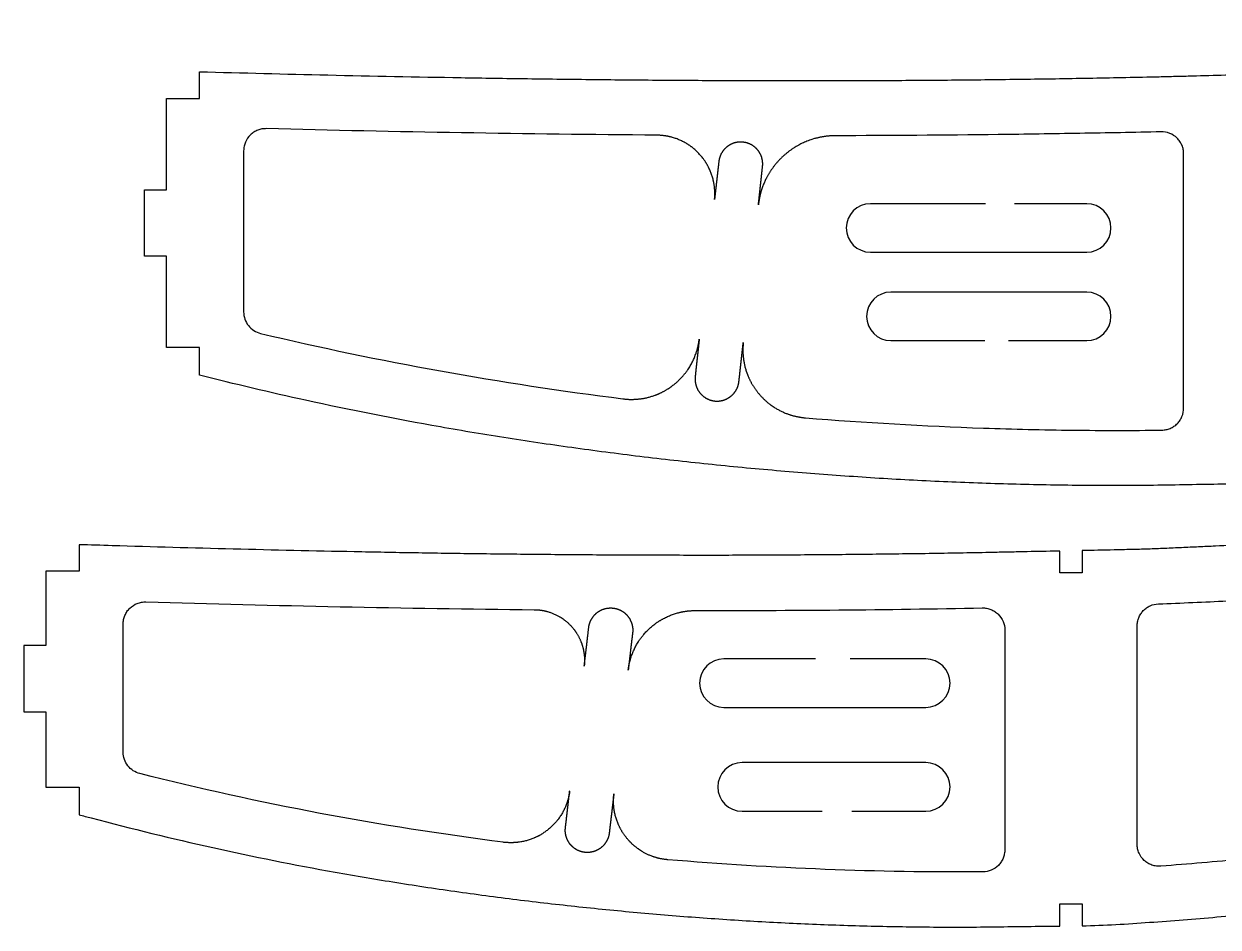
# Model space of a CAD drawing. Header units: millimetres. Extents: x 1866 to 2856, y 1409 to 1498.
# Drawn here: x 1865.8 to 1974, y 1414 to 1495.9 of the extents above; entities that cross this region are included whole.
import ezdxf

# ---------------------------------------------------------------- set-up
doc = ezdxf.new("R2010")
doc.units = ezdxf.units.MM
doc.layers.add('1.5mm轻木', color=30, linetype='Continuous')

msp = doc.modelspace()

# ---------------------------------------------------------------- linework, layer by layer
at = {"layer": '1.5mm轻木'}
for points in [[(1952.94, 1479.61), (1942.5, 1479.61, 1), (1942.5, 1475.21), (1962.1, 1475.21, 1), (1962.1, 1479.61), (1955.57, 1479.61)], [(1955, 1467.19), (1962.1, 1467.19, 1), (1962.1, 1471.59), (1944.35, 1471.59, 1), (1944.35, 1467.19), (1952.88, 1467.19)], [(1937.52, 1438.34), (1929.21, 1438.34, 1), (1929.21, 1433.94), (1947.51, 1433.94, 1), (1947.51, 1438.34), (1940.67, 1438.34)], [(1940.82, 1424.53), (1947.51, 1424.53, 1), (1947.51, 1428.93), (1930.86, 1428.93, 1), (1930.86, 1424.53), (1938.13, 1424.53)]]:
    msp.add_lwpolyline(points, format="xyb", dxfattribs=at)
at = {"layer": '1.5mm轻木', "linetype": 'Continuous', "lineweight": 25}
for points, knots in [([(1975.89, 1454.19), (1975.89, 1454.85), (1975.89, 1455.52), (1975.89, 1456.19), (1976.56, 1456.19), (1977.23, 1456.19), (1977.89, 1456.19), (1977.89, 1455.53), (1977.89, 1454.86), (1977.89, 1454.2), (1979.01, 1454.25), (1981.25, 1454.37), (1984.6, 1454.61), (1987.95, 1454.87), (1991.3, 1455.14), (1994.64, 1455.46), (1997.98, 1455.82), (2001.32, 1456.23), (2005.75, 1456.82), (2011.28, 1457.68), (2016.78, 1458.69), (2021.16, 1459.6), (2024.44, 1460.33), (2027.7, 1461.11), (2030.95, 1461.95), (2034.18, 1462.84), (2037.4, 1463.78), (2040.59, 1464.79), (2043.77, 1465.86), (2046.92, 1467.01), (2050.04, 1468.24), (2053.12, 1469.55), (2056.16, 1470.97), (2059.14, 1472.5), (2062.05, 1474.15), (2064.9, 1475.91), (2067.21, 1477.48), (2069.01, 1478.81), (2070.33, 1479.83), (2071.63, 1480.9), (2072.88, 1482.01), (2073.9, 1482.97), (2074.69, 1483.75), (2075.28, 1484.35), (2075.86, 1484.95), (2076.42, 1485.57), (2076.96, 1486.21), (2077.47, 1486.88), (2077.85, 1487.47), (2078.12, 1487.96), (2078.3, 1488.33), (2078.43, 1488.66), (2078.51, 1488.92), (2078.57, 1489.13), (2078.62, 1489.33), (2078.66, 1489.6), (2078.7, 1489.95), (2078.7, 1490.3), (2078.68, 1490.58), (2078.65, 1490.79), (2078.62, 1490.99), (2078.57, 1491.2), (2078.51, 1491.39), (2078.42, 1491.58), (2078.33, 1491.77), (2078.24, 1491.96), (2078.14, 1492.14), (2078.02, 1492.32), (2077.9, 1492.49), (2077.73, 1492.7), (2077.41, 1493.07), (2077, 1493.45), (2076.56, 1493.8), (2076.1, 1494.12), (2075.5, 1494.48), (2074.49, 1494.94), (2073.14, 1495.32), (2071.47, 1495.54), (2069.81, 1495.7), (2068.13, 1495.81), (2066.46, 1495.88), (2064.79, 1495.92), (2063.11, 1495.92), (2061.44, 1495.9), (2059.76, 1495.85), (2058.09, 1495.78), (2056.41, 1495.71), (2054.74, 1495.63), (2053.07, 1495.55), (2050.83, 1495.44), (2048.05, 1495.28), (2044.7, 1495.08), (2041.36, 1494.86), (2038.01, 1494.63), (2034.67, 1494.4), (2031.32, 1494.16), (2027.98, 1493.93), (2024.63, 1493.71), (2021.28, 1493.49), (2017.94, 1493.27), (2014.59, 1493.07), (2010.12, 1492.8), (2005.65, 1492.54), (2001.18, 1492.31), (1997.83, 1492.14), (1994.48, 1491.97), (1991.68, 1491.84), (1989.44, 1491.75), (1987.76, 1491.67), (1986.09, 1491.6), (1984.41, 1491.54), (1982.73, 1491.48), (1980.56, 1491.42), (1978.94, 1491.38), (1977.89, 1491.35), (1977.89, 1490.68), (1977.89, 1490.02), (1977.89, 1489.35), (1977.23, 1489.35), (1976.56, 1489.35), (1975.89, 1489.35), (1975.89, 1490), (1975.89, 1490.65), (1975.89, 1491.31), (1975.49, 1491.3), (1974.08, 1491.26), (1972.18, 1491.21), (1970.17, 1491.16), (1968.17, 1491.11), (1965.66, 1491.06), (1962.65, 1491), (1958.64, 1490.93), (1953.62, 1490.86), (1947.6, 1490.8), (1941.57, 1490.77), (1935.55, 1490.76), (1929.52, 1490.78), (1923.49, 1490.81), (1917.45, 1490.87), (1911.42, 1490.94), (1903.37, 1491.07), (1893.46, 1491.26), (1885.56, 1491.47), (1881.68, 1491.57), (1881.68, 1490.77), (1881.68, 1489.96), (1881.68, 1489.16), (1880.68, 1489.16), (1879.68, 1489.16), (1878.68, 1489.16), (1878.68, 1486.39), (1878.68, 1483.62), (1878.68, 1480.85), (1878.02, 1480.85), (1877.35, 1480.85), (1876.68, 1480.85), (1876.68, 1478.85), (1876.68, 1476.85), (1876.68, 1474.85), (1877.35, 1474.85), (1878.02, 1474.85), (1878.68, 1474.85), (1878.68, 1472.09), (1878.68, 1469.33), (1878.68, 1466.57), (1879.68, 1466.57), (1880.68, 1466.57), (1881.68, 1466.57), (1881.68, 1465.73), (1881.68, 1464.9), (1881.68, 1464.07), (1884.88, 1463.25), (1892.12, 1461.53), (1901.46, 1459.69), (1909.65, 1458.32), (1915.8, 1457.42), (1921.98, 1456.62), (1928.16, 1455.93), (1934.36, 1455.35), (1940.57, 1454.87), (1945.74, 1454.55), (1949.89, 1454.36), (1954.04, 1454.2), (1958.18, 1454.1), (1962.33, 1454.05), (1965.45, 1454.05), (1968.56, 1454.07), (1971.67, 1454.13), (1974.11, 1454.17), (1975.52, 1454.18), (1975.89, 1454.19)], [0, 0, 0, 0, 1, 1, 1, 2, 2, 2, 3, 3, 3, 3.008251, 3.016501, 3.024752, 3.033003, 3.041254, 3.049504, 3.057755, 3.066006, 3.082507, 3.099009, 3.10726, 3.11551, 3.123761, 3.132012, 3.140263, 3.148513, 3.156764, 3.165015, 3.173266, 3.181516, 3.189767, 3.198018, 3.206269, 3.214519, 3.22277, 3.231021, 3.235146, 3.239272, 3.243397, 3.247522, 3.251648, 3.25371, 3.255773, 3.257836, 3.259898, 3.261961, 3.264024, 3.266086, 3.267118, 3.268149, 3.26918, 3.269696, 3.270212, 3.270728, 3.271243, 3.272275, 3.273306, 3.273822, 3.274337, 3.274853, 3.275369, 3.275884, 3.2764, 3.276916, 3.277431, 3.277947, 3.278463, 3.278978, 3.279494, 3.280525, 3.282588, 3.283619, 3.284651, 3.286713, 3.288776, 3.292901, 3.297027, 3.301152, 3.305277, 3.309403, 3.313528, 3.317654, 3.321779, 3.325904, 3.33003, 3.334155, 3.33828, 3.342406, 3.346531, 3.354782, 3.363033, 3.371283, 3.379534, 3.387785, 3.396036, 3.404286, 3.412537, 3.420788, 3.429039, 3.437289, 3.44554, 3.462042, 3.470292, 3.478543, 3.486794, 3.495045, 3.49917, 3.503295, 3.507421, 3.511546, 3.515671, 3.519797, 3.527539, 3.527539, 3.527539, 4.527539, 4.527539, 4.527539, 5.527539, 5.527539, 5.527539, 6.527539, 6.527539, 6.527539, 6.530514, 6.537888, 6.541575, 6.545262, 6.552637, 6.560011, 6.567385, 6.582134, 6.596882, 6.611631, 6.626379, 6.641128, 6.655876, 6.670625, 6.685373, 6.700122, 6.729619, 6.758047, 6.758047, 6.758047, 7.758047, 7.758047, 7.758047, 8.758047, 8.758047, 8.758047, 9.758047, 9.758047, 9.758047, 10.758047, 10.758047, 10.758047, 11.758047, 11.758047, 11.758047, 12.758047, 12.758047, 12.758047, 13.758047, 13.758047, 13.758047, 14.758047, 14.758047, 14.758047, 15.758047, 15.758047, 15.758047, 15.807667, 15.870167, 15.901417, 15.932667, 15.963917, 15.995167, 16.026417, 16.057667, 16.088917, 16.104542, 16.120167, 16.151417, 16.167042, 16.182667, 16.198292, 16.213917, 16.229542, 16.235126, 16.235126, 16.235126, 16.235126]), ([(1923.14, 1485.82), (1911.33, 1485.91), (1899.53, 1486.11), (1887.73, 1486.41), (1887.6, 1486.41), (1887.47, 1486.4), (1887.21, 1486.36), (1887.08, 1486.32), (1886.83, 1486.22), (1886.71, 1486.16), (1886.49, 1486.02), (1886.38, 1485.94), (1886.1, 1485.66), (1885.94, 1485.43), (1885.79, 1485.07), (1885.75, 1484.94), (1885.7, 1484.68), (1885.68, 1484.55), (1885.68, 1484.41), (1885.68, 1479.54), (1885.68, 1474.67), (1885.68, 1469.8), (1885.68, 1469.57), (1885.72, 1469.35), (1885.87, 1468.93), (1885.97, 1468.73), (1886.25, 1468.38), (1886.42, 1468.23), (1886.8, 1467.99), (1887, 1467.9), (1887.22, 1467.85), (1892.61, 1466.56), (1898.05, 1465.43), (1909, 1463.46), (1914.51, 1462.62), (1920.06, 1461.92)], [0, 0, 0, 0, 1, 1, 1, 1.125, 1.125, 1.25, 1.25, 1.375, 1.375, 1.5, 1.5, 1.75, 1.75, 1.875, 1.875, 2, 2, 2, 3, 3, 3, 3.25, 3.25, 3.5, 3.5, 3.75, 3.75, 4, 4, 4, 4.5, 4.5, 5, 5, 5, 5]), ([(1936.61, 1460.19), (1941.99, 1459.76), (1947.37, 1459.45), (1955.45, 1459.17), (1958.14, 1459.1), (1962.18, 1459.06), (1963.53, 1459.05), (1966.22, 1459.05), (1967.57, 1459.06), (1968.92, 1459.08), (1969.05, 1459.08), (1969.18, 1459.1), (1969.43, 1459.15), (1969.56, 1459.19), (1969.8, 1459.29), (1969.91, 1459.35), (1970.12, 1459.5), (1970.23, 1459.58), (1970.41, 1459.77), (1970.49, 1459.87), (1970.63, 1460.09), (1970.69, 1460.2), (1970.84, 1460.56), (1970.89, 1460.82), (1970.89, 1461.08), (1970.89, 1468.76), (1970.89, 1476.44), (1970.89, 1484.13), (1970.89, 1484.26), (1970.88, 1484.39), (1970.83, 1484.65), (1970.79, 1484.78), (1970.68, 1485.02), (1970.62, 1485.14), (1970.47, 1485.36), (1970.39, 1485.46), (1970.1, 1485.74), (1969.87, 1485.89), (1969.38, 1486.08), (1969.11, 1486.13), (1968.85, 1486.13), (1967.62, 1486.1), (1966.39, 1486.07), (1963.93, 1486.02), (1962.7, 1486), (1959.01, 1485.94), (1956.55, 1485.9), (1949.17, 1485.81), (1944.25, 1485.78), (1939.34, 1485.77)], [0, 0, 0, 0, 0.5, 0.5, 0.75, 0.75, 0.875, 0.875, 1, 1, 1, 1.125, 1.125, 1.25, 1.25, 1.375, 1.375, 1.5, 1.5, 1.625, 1.625, 1.75, 1.75, 2, 2, 2, 3, 3, 3, 3.125, 3.125, 3.25, 3.25, 3.375, 3.375, 3.5, 3.5, 3.75, 3.75, 4, 4, 4, 4.125, 4.125, 4.25, 4.25, 4.5, 4.5, 5, 5, 5, 5]), ([(1870.76, 1424.21), (1870.76, 1425.05), (1870.76, 1425.88), (1870.76, 1426.71), (1869.76, 1426.71), (1868.76, 1426.71), (1867.76, 1426.71), (1867.76, 1428.99), (1867.76, 1431.26), (1867.76, 1433.54), (1867.09, 1433.54), (1866.43, 1433.54), (1865.76, 1433.54), (1865.76, 1435.54), (1865.76, 1437.54), (1865.76, 1439.54), (1866.43, 1439.54), (1867.09, 1439.54), (1867.76, 1439.54), (1867.76, 1441.79), (1867.76, 1444.04), (1867.76, 1446.28), (1868.76, 1446.28), (1869.76, 1446.28), (1870.76, 1446.28), (1870.76, 1447.09), (1870.76, 1447.89), (1870.76, 1448.69), (1871.76, 1448.66), (1876.42, 1448.52), (1884.73, 1448.28), (1893.88, 1448.08), (1901.19, 1447.94), (1906.68, 1447.86), (1912.16, 1447.8), (1917.65, 1447.75), (1923.14, 1447.73), (1928.62, 1447.72), (1934.11, 1447.74), (1939.59, 1447.78), (1944.16, 1447.83), (1947.81, 1447.88), (1950.56, 1447.93), (1952.84, 1447.97), (1954.67, 1448.01), (1956.49, 1448.05), (1958.16, 1448.08), (1959.38, 1448.1), (1959.68, 1448.11), (1959.68, 1447.46), (1959.68, 1446.8), (1959.68, 1446.15), (1960.34, 1446.15), (1961.01, 1446.15), (1961.68, 1446.15), (1961.68, 1446.82), (1961.68, 1447.48), (1961.68, 1448.15), (1962.64, 1448.17), (1964.12, 1448.2), (1966.11, 1448.25), (1967.65, 1448.29), (1969.18, 1448.35), (1970.71, 1448.42), (1972.24, 1448.49), (1974.28, 1448.58), (1976.83, 1448.7), (1979.89, 1448.85), (1982.95, 1449.01), (1987.03, 1449.23), (1991.11, 1449.47), (1995.19, 1449.71), (1998.25, 1449.91), (2001.3, 1450.11), (2004.36, 1450.31), (2007.42, 1450.52), (2010.47, 1450.73), (2013.53, 1450.95), (2016.59, 1451.17), (2019.64, 1451.38), (2022.7, 1451.58), (2025.75, 1451.77), (2028.3, 1451.92), (2030.34, 1452.02), (2031.87, 1452.1), (2033.4, 1452.17), (2034.93, 1452.24), (2036.46, 1452.3), (2037.99, 1452.35), (2039.52, 1452.37), (2041.05, 1452.37), (2042.59, 1452.33), (2044.12, 1452.27), (2045.64, 1452.16), (2047.17, 1452.02), (2048.69, 1451.81), (2049.92, 1451.46), (2050.84, 1451.02), (2051.39, 1450.69), (2051.8, 1450.39), (2052.2, 1450.07), (2052.56, 1449.71), (2052.85, 1449.37), (2053, 1449.17), (2053.11, 1449.01), (2053.21, 1448.85), (2053.3, 1448.68), (2053.38, 1448.5), (2053.46, 1448.33), (2053.53, 1448.15), (2053.57, 1447.97), (2053.61, 1447.78), (2053.64, 1447.59), (2053.65, 1447.4), (2053.67, 1447.15), (2053.67, 1446.83), (2053.64, 1446.51), (2053.61, 1446.26), (2053.57, 1446.07), (2053.52, 1445.89), (2053.44, 1445.64), (2053.33, 1445.34), (2053.17, 1445), (2052.93, 1444.55), (2052.59, 1444.01), (2052.13, 1443.4), (2051.64, 1442.81), (2051.13, 1442.24), (2050.6, 1441.68), (2050.06, 1441.14), (2049.33, 1440.42), (2048.41, 1439.54), (2047.26, 1438.53), (2046.08, 1437.55), (2044.88, 1436.61), (2043.23, 1435.39), (2041.12, 1433.96), (2038.52, 1432.34), (2035.86, 1430.83), (2033.13, 1429.43), (2030.36, 1428.13), (2027.54, 1426.93), (2024.69, 1425.81), (2021.81, 1424.76), (2018.91, 1423.77), (2015.99, 1422.85), (2013.05, 1421.98), (2010.1, 1421.17), (2007.13, 1420.4), (2004.15, 1419.69), (2001.16, 1419.02), (1997.17, 1418.19), (1992.14, 1417.26), (1987.1, 1416.48), (1983.05, 1415.93), (1980, 1415.56), (1976.96, 1415.23), (1973.91, 1414.93), (1970.85, 1414.68), (1967.8, 1414.45), (1964.74, 1414.24), (1962.7, 1414.16), (1961.68, 1414.13), (1961.68, 1414.8), (1961.68, 1415.46), (1961.68, 1416.12), (1961.01, 1416.12), (1960.34, 1416.12), (1959.68, 1416.12), (1959.68, 1415.45), (1959.68, 1414.79), (1959.68, 1414.12), (1959.4, 1414.12), (1958.18, 1414.1), (1956.01, 1414.08), (1953.18, 1414.03), (1950.35, 1414.02), (1947.51, 1414.03), (1943.74, 1414.08), (1939.96, 1414.18), (1936.19, 1414.34), (1932.41, 1414.52), (1927.7, 1414.82), (1922.05, 1415.27), (1916.41, 1415.82), (1910.79, 1416.46), (1905.17, 1417.2), (1899.56, 1418.04), (1892.12, 1419.3), (1882.86, 1421.15), (1875.15, 1423.04), (1871.13, 1424.11), (1870.76, 1424.21)], [0, 0, 0, 0, 1, 1, 1, 2, 2, 2, 3, 3, 3, 4, 4, 4, 5, 5, 5, 6, 6, 6, 7, 7, 7, 8, 8, 8, 9, 9, 9, 9.008067, 9.037564, 9.067061, 9.081809, 9.096558, 9.111306, 9.126055, 9.140803, 9.155552, 9.1703, 9.185049, 9.199797, 9.207172, 9.214546, 9.22192, 9.225607, 9.229295, 9.236669, 9.239088, 9.239088, 9.239088, 10.239088, 10.239088, 10.239088, 11.239088, 11.239088, 11.239088, 12.239088, 12.239088, 12.239088, 12.246911, 12.251036, 12.255162, 12.259287, 12.263412, 12.267538, 12.271663, 12.279914, 12.288165, 12.296415, 12.304666, 12.321168, 12.329418, 12.337669, 12.34592, 12.354171, 12.362421, 12.370672, 12.378923, 12.387174, 12.395424, 12.403675, 12.411926, 12.420177, 12.424302, 12.428427, 12.432553, 12.436678, 12.440803, 12.444929, 12.449054, 12.45318, 12.457305, 12.46143, 12.465556, 12.469681, 12.473806, 12.477932, 12.479994, 12.482057, 12.483088, 12.48412, 12.486183, 12.487214, 12.48773, 12.488245, 12.488761, 12.489277, 12.489792, 12.490308, 12.490824, 12.491339, 12.491855, 12.492371, 12.492886, 12.493402, 12.494433, 12.495465, 12.49598, 12.496496, 12.497012, 12.497527, 12.498559, 12.49959, 12.500621, 12.502684, 12.504747, 12.506809, 12.508872, 12.510935, 12.512997, 12.51506, 12.519185, 12.523311, 12.527436, 12.531562, 12.535687, 12.543938, 12.552188, 12.560439, 12.56869, 12.576941, 12.585191, 12.593442, 12.601693, 12.609944, 12.618194, 12.626445, 12.634696, 12.642947, 12.651197, 12.659448, 12.667699, 12.6842, 12.700702, 12.708953, 12.717203, 12.725454, 12.733705, 12.741956, 12.750206, 12.758457, 12.766708, 12.766708, 12.766708, 13.766708, 13.766708, 13.766708, 14.766708, 14.766708, 14.766708, 15.766708, 15.766708, 15.766708, 15.771301, 15.786926, 15.802551, 15.818176, 15.833801, 15.849426, 15.880676, 15.896301, 15.911926, 15.943176, 15.974426, 16.005676, 16.036926, 16.068176, 16.099426, 16.130676, 16.193176, 16.255676, 16.261994, 16.261994, 16.261994, 16.261994]), ([(1998.35, 1423.54), (1993.48, 1422.53), (1988.58, 1421.72), (1981.19, 1420.73), (1978.73, 1420.44), (1975.02, 1420.06), (1973.78, 1419.95), (1971.31, 1419.74), (1970.07, 1419.64), (1968.83, 1419.54), (1968.69, 1419.53), (1968.55, 1419.54), (1968.28, 1419.57), (1968.15, 1419.6), (1967.89, 1419.69), (1967.76, 1419.75), (1967.53, 1419.89), (1967.42, 1419.98), (1967.12, 1420.25), (1966.95, 1420.48), (1966.79, 1420.86), (1966.75, 1420.99), (1966.69, 1421.26), (1966.68, 1421.4), (1966.68, 1421.54), (1966.68, 1428.13), (1966.68, 1434.73), (1966.68, 1441.33), (1966.68, 1441.45), (1966.69, 1441.58), (1966.74, 1441.83), (1966.77, 1441.96), (1966.87, 1442.19), (1966.93, 1442.31), (1967.07, 1442.52), (1967.15, 1442.62), (1967.32, 1442.81), (1967.42, 1442.89), (1967.63, 1443.04), (1967.74, 1443.1), (1968.09, 1443.26), (1968.34, 1443.32), (1968.6, 1443.32), (1969.64, 1443.36), (1970.68, 1443.41), (1972.76, 1443.5), (1973.8, 1443.55), (1976.92, 1443.69), (1979, 1443.8), (1985.24, 1444.12), (1989.4, 1444.35), (1993.55, 1444.6)], [0, 0, 0, 0, 0.5, 0.5, 0.75, 0.75, 0.875, 0.875, 1, 1, 1, 1.125, 1.125, 1.25, 1.25, 1.375, 1.375, 1.5, 1.5, 1.75, 1.75, 1.875, 1.875, 2, 2, 2, 3, 3, 3, 3.125, 3.125, 3.25, 3.25, 3.375, 3.375, 3.5, 3.5, 3.625, 3.625, 3.75, 3.75, 4, 4, 4, 4.125, 4.125, 4.25, 4.25, 4.5, 4.5, 5, 5, 5, 5]), ([(1909.21, 1421.71), (1903.63, 1422.44), (1898.1, 1423.3), (1887.11, 1425.37), (1881.67, 1426.57), (1876.27, 1427.94), (1876.05, 1427.99), (1875.85, 1428.08), (1875.48, 1428.32), (1875.32, 1428.47), (1875.05, 1428.82), (1874.94, 1429.02), (1874.8, 1429.44), (1874.76, 1429.65), (1874.76, 1429.88), (1874.76, 1433.75), (1874.76, 1437.63), (1874.76, 1441.51), (1874.76, 1441.64), (1874.77, 1441.77), (1874.83, 1442.03), (1874.87, 1442.16), (1874.97, 1442.41), (1875.03, 1442.52), (1875.18, 1442.74), (1875.27, 1442.85), (1875.56, 1443.12), (1875.79, 1443.27), (1876.16, 1443.42), (1876.29, 1443.45), (1876.55, 1443.5), (1876.68, 1443.51), (1876.82, 1443.5), (1882.68, 1443.34), (1888.55, 1443.19), (1900.28, 1442.95), (1906.15, 1442.86), (1912.02, 1442.8)], [0, 0, 0, 0, 0.5, 0.5, 1, 1, 1, 1.25, 1.25, 1.5, 1.5, 1.75, 1.75, 2, 2, 2, 3, 3, 3, 3.125, 3.125, 3.25, 3.25, 3.375, 3.375, 3.5, 3.5, 3.75, 3.75, 3.875, 3.875, 4, 4, 4, 4.5, 4.5, 5, 5, 5, 5]), ([(1926.64, 1442.72), (1935.31, 1442.72), (1943.97, 1442.79), (1952.64, 1442.96), (1952.77, 1442.97), (1952.9, 1442.96), (1953.16, 1442.91), (1953.29, 1442.87), (1953.54, 1442.77), (1953.65, 1442.71), (1953.88, 1442.57), (1953.98, 1442.49), (1954.26, 1442.21), (1954.42, 1441.98), (1954.62, 1441.5), (1954.68, 1441.23), (1954.68, 1440.96), (1954.68, 1434.32), (1954.68, 1427.67), (1954.68, 1421.03), (1954.68, 1420.9), (1954.66, 1420.77), (1954.61, 1420.52), (1954.57, 1420.39), (1954.48, 1420.15), (1954.41, 1420.03), (1954.27, 1419.82), (1954.19, 1419.71), (1953.91, 1419.44), (1953.69, 1419.29), (1953.21, 1419.09), (1952.95, 1419.03), (1952.69, 1419.03), (1947.92, 1418.99), (1943.16, 1419.07), (1933.64, 1419.44), (1928.88, 1419.73), (1924.13, 1420.13)], [0, 0, 0, 0, 1, 1, 1, 1.125, 1.125, 1.25, 1.25, 1.375, 1.375, 1.5, 1.5, 1.75, 1.75, 2, 2, 2, 3, 3, 3, 3.125, 3.125, 3.25, 3.25, 3.375, 3.375, 3.5, 3.5, 3.75, 3.75, 4, 4, 4, 4.5, 4.5, 5, 5, 5, 5])]:
    msp.add_open_spline(points, degree=3, knots=knots, dxfattribs=at)
for points, weights, knots in [([(1939.34, 1485.77), (1938.9, 1485.77), (1938.48, 1485.73), (1937.64, 1485.57), (1937.22, 1485.46), (1936.42, 1485.15), (1936.04, 1484.96), (1935.49, 1484.62), (1935.31, 1484.5), (1934.97, 1484.25), (1934.8, 1484.11), (1934.32, 1483.68), (1934.03, 1483.37), (1933.51, 1482.69), (1933.27, 1482.32), (1932.88, 1481.56), (1932.72, 1481.17), (1932.47, 1480.35), (1932.39, 1479.92), (1932.34, 1479.49), (1932.47, 1480.65), (1932.59, 1481.82), (1932.72, 1482.98), (1932.8, 1483.71), (1932.51, 1484.38), (1931.92, 1484.81), (1931.33, 1485.24), (1930.6, 1485.32), (1929.93, 1485.03), (1929.26, 1484.73), (1928.83, 1484.14), (1928.75, 1483.41), (1928.62, 1482.26), (1928.49, 1481.1), (1928.36, 1479.95), (1928.4, 1480.32), (1928.4, 1480.68), (1928.35, 1481.23), (1928.32, 1481.41), (1928.25, 1481.78), (1928.2, 1481.96), (1928.03, 1482.48), (1927.88, 1482.82), (1927.61, 1483.3), (1927.51, 1483.46), (1927.29, 1483.76), (1927.18, 1483.9), (1926.81, 1484.31), (1926.54, 1484.57), (1925.94, 1485.01), (1925.62, 1485.19), (1924.95, 1485.5), (1924.6, 1485.61), (1923.88, 1485.77), (1923.51, 1485.81), (1923.14, 1485.82)], [1, 1, 1, 1, 1, 1, 1, 1, 1, 1, 1, 1, 1, 1, 1, 1, 1, 1, 1, 1, 1, 1, 1, 0.910683602523, 0.910683602523, 1, 0.910683602523, 0.910683602523, 1, 0.910683602523, 0.910683602523, 1, 1, 1, 1, 1, 1, 1, 1, 1, 1, 1, 1, 1, 1, 1, 1, 1, 1, 1, 1, 1, 1, 1, 1, 1], [0, 0, 0, 0, 0.125, 0.125, 0.25, 0.25, 0.375, 0.375, 0.4375, 0.4375, 0.5, 0.5, 0.625, 0.625, 0.75, 0.75, 0.875, 0.875, 1, 1, 1, 2, 2, 2, 3.047198, 3.047198, 3.047198, 4.094395, 4.094395, 4.094395, 5.141593, 5.141593, 5.141593, 6.141593, 6.141593, 6.141593, 6.266593, 6.266593, 6.329093, 6.329093, 6.391593, 6.391593, 6.516593, 6.516593, 6.579093, 6.579093, 6.641593, 6.641593, 6.766593, 6.766593, 6.891593, 6.891593, 7.016593, 7.016593, 7.141593, 7.141593, 7.141593, 7.141593]), ([(1920.06, 1461.92), (1920.47, 1461.86), (1920.88, 1461.85), (1921.48, 1461.9), (1921.69, 1461.92), (1922.09, 1461.99), (1922.29, 1462.03), (1922.88, 1462.2), (1923.26, 1462.34), (1923.99, 1462.71), (1924.34, 1462.94), (1924.98, 1463.44), (1925.27, 1463.72), (1925.67, 1464.19), (1925.8, 1464.35), (1926.03, 1464.69), (1926.14, 1464.86), (1926.44, 1465.39), (1926.6, 1465.77), (1926.85, 1466.55), (1926.94, 1466.95), (1926.98, 1467.36), (1926.86, 1466.22), (1926.73, 1465.07), (1926.61, 1463.93), (1926.48, 1462.77), (1927.21, 1461.85), (1928.38, 1461.72), (1929.54, 1461.6), (1930.45, 1462.33), (1930.58, 1463.49), (1930.71, 1464.67), (1930.84, 1465.84), (1930.97, 1467.02), (1930.93, 1466.61), (1930.92, 1466.2), (1930.98, 1465.58), (1931.01, 1465.38), (1931.08, 1464.98), (1931.13, 1464.77), (1931.31, 1464.18), (1931.47, 1463.8), (1931.85, 1463.08), (1932.09, 1462.73), (1932.61, 1462.1), (1932.9, 1461.81), (1933.38, 1461.42), (1933.55, 1461.3), (1933.89, 1461.07), (1934.24, 1460.87), (1934.62, 1460.69), (1935, 1460.54), (1935.2, 1460.47), (1935.79, 1460.3), (1936.2, 1460.23), (1936.61, 1460.19)], [1, 1, 1, 1, 1, 1, 1, 1, 1, 1, 1, 1, 1, 1, 1, 1, 1, 1, 1, 1, 1, 1, 1, 1, 1, 0.804737854124, 0.804737854124, 1, 0.804737854124, 0.804737854124, 1, 1, 1, 1, 1, 1, 1, 1, 1, 1, 1, 1, 1, 1, 1, 1, 1, 1, 1, 1, 1, 1, 1, 1, 1, 1], [0, 0, 0, 0, 0.125, 0.125, 0.1875, 0.1875, 0.25, 0.25, 0.375, 0.375, 0.5, 0.5, 0.625, 0.625, 0.6875, 0.6875, 0.75, 0.75, 0.875, 0.875, 1, 1, 1, 2, 2, 2, 3.570796, 3.570796, 3.570796, 5.141593, 5.141593, 5.141593, 6.141593, 6.141593, 6.141593, 6.266593, 6.266593, 6.329093, 6.329093, 6.391593, 6.391593, 6.516593, 6.516593, 6.641593, 6.641593, 6.766593, 6.766593, 6.829093, 6.829093, 6.891593, 6.954093, 6.954093, 7.016593, 7.016593, 7.141593, 7.141593, 7.141593, 7.141593]), ([(1912.02, 1442.8), (1912.34, 1442.8), (1912.66, 1442.76), (1913.29, 1442.62), (1913.6, 1442.52), (1914.18, 1442.25), (1914.46, 1442.09), (1914.85, 1441.8), (1914.97, 1441.7), (1915.21, 1441.48), (1915.44, 1441.25), (1915.63, 1441), (1915.82, 1440.73), (1915.91, 1440.6), (1916.15, 1440.17), (1916.27, 1439.88), (1916.47, 1439.27), (1916.53, 1438.94), (1916.59, 1438.31), (1916.59, 1437.98), (1916.55, 1437.66), (1916.69, 1438.84), (1916.83, 1440.01), (1916.96, 1441.19), (1917.1, 1442.35), (1918.02, 1443.08), (1919.18, 1442.94), (1920.34, 1442.81), (1921.07, 1441.89), (1920.94, 1440.72), (1920.8, 1439.58), (1920.67, 1438.44), (1920.54, 1437.3), (1920.58, 1437.67), (1920.66, 1438.03), (1920.88, 1438.74), (1921.02, 1439.09), (1921.36, 1439.75), (1921.56, 1440.06), (1921.91, 1440.5), (1922.03, 1440.64), (1922.28, 1440.92), (1922.42, 1441.05), (1922.83, 1441.42), (1923.13, 1441.64), (1923.77, 1442.02), (1924.11, 1442.19), (1924.8, 1442.46), (1925.16, 1442.55), (1925.89, 1442.69), (1926.27, 1442.72), (1926.64, 1442.72)], [1, 1, 1, 1, 1, 1, 1, 1, 1, 1, 1, 1, 1, 1, 1, 1, 1, 1, 1, 1, 1, 1, 1, 1, 0.804737854124, 0.804737854124, 1, 0.804737854124, 0.804737854124, 1, 1, 1, 1, 1, 1, 1, 1, 1, 1, 1, 1, 1, 1, 1, 1, 1, 1, 1, 1, 1, 1, 1], [0, 0, 0, 0, 0.125, 0.125, 0.25, 0.25, 0.375, 0.375, 0.4375, 0.4375, 0.5, 0.5625, 0.5625, 0.625, 0.625, 0.75, 0.75, 0.875, 0.875, 1, 1, 1, 2, 2, 2, 3.570796, 3.570796, 3.570796, 5.141593, 5.141593, 5.141593, 6.141593, 6.141593, 6.141593, 6.266593, 6.266593, 6.391593, 6.391593, 6.516593, 6.516593, 6.579093, 6.579093, 6.641593, 6.641593, 6.766593, 6.766593, 6.891593, 6.891593, 7.016593, 7.016593, 7.141593, 7.141593, 7.141593, 7.141593]), ([(1924.13, 1420.13), (1923.77, 1420.16), (1923.42, 1420.22), (1922.9, 1420.37), (1922.73, 1420.43), (1922.4, 1420.56), (1922.23, 1420.64), (1921.76, 1420.89), (1921.46, 1421.09), (1920.9, 1421.54), (1920.65, 1421.8), (1920.19, 1422.35), (1919.99, 1422.65), (1919.66, 1423.29), (1919.52, 1423.62), (1919.37, 1424.14), (1919.33, 1424.31), (1919.26, 1424.66), (1919.24, 1424.84), (1919.19, 1425.38), (1919.2, 1425.74), (1919.24, 1426.1), (1919.1, 1424.92), (1918.96, 1423.74), (1918.82, 1422.55), (1918.74, 1421.83), (1918.3, 1421.24), (1917.63, 1420.95), (1916.96, 1420.66), (1916.23, 1420.74), (1915.64, 1421.18), (1915.06, 1421.62), (1914.76, 1422.29), (1914.85, 1423.02), (1914.98, 1424.15), (1915.11, 1425.29), (1915.24, 1426.42), (1915.2, 1426.07), (1915.13, 1425.72), (1914.96, 1425.22), (1914.9, 1425.05), (1914.76, 1424.73), (1914.68, 1424.56), (1914.42, 1424.1), (1914.21, 1423.81), (1913.75, 1423.27), (1913.49, 1423.03), (1912.93, 1422.59), (1912.64, 1422.4), (1912, 1422.08), (1911.67, 1421.95), (1910.98, 1421.77), (1910.63, 1421.71), (1909.92, 1421.66), (1909.57, 1421.67), (1909.21, 1421.71)], [1, 1, 1, 1, 1, 1, 1, 1, 1, 1, 1, 1, 1, 1, 1, 1, 1, 1, 1, 1, 1, 1, 1, 1, 1, 0.910683602523, 0.910683602523, 1, 0.910683602523, 0.910683602523, 1, 0.910683602523, 0.910683602523, 1, 1, 1, 1, 1, 1, 1, 1, 1, 1, 1, 1, 1, 1, 1, 1, 1, 1, 1, 1, 1, 1, 1], [0, 0, 0, 0, 0.125, 0.125, 0.1875, 0.1875, 0.25, 0.25, 0.375, 0.375, 0.5, 0.5, 0.625, 0.625, 0.75, 0.75, 0.8125, 0.8125, 0.875, 0.875, 1, 1, 1, 2, 2, 2, 3.047198, 3.047198, 3.047198, 4.094395, 4.094395, 4.094395, 5.141593, 5.141593, 5.141593, 6.141593, 6.141593, 6.141593, 6.266593, 6.266593, 6.329093, 6.329093, 6.391593, 6.391593, 6.516593, 6.516593, 6.641593, 6.641593, 6.766593, 6.766593, 6.891593, 6.891593, 7.016593, 7.016593, 7.141593, 7.141593, 7.141593, 7.141593])]:
    msp.add_rational_spline(points, weights, degree=3, knots=knots, dxfattribs=at)

doc.saveas('drawing.dxf')
